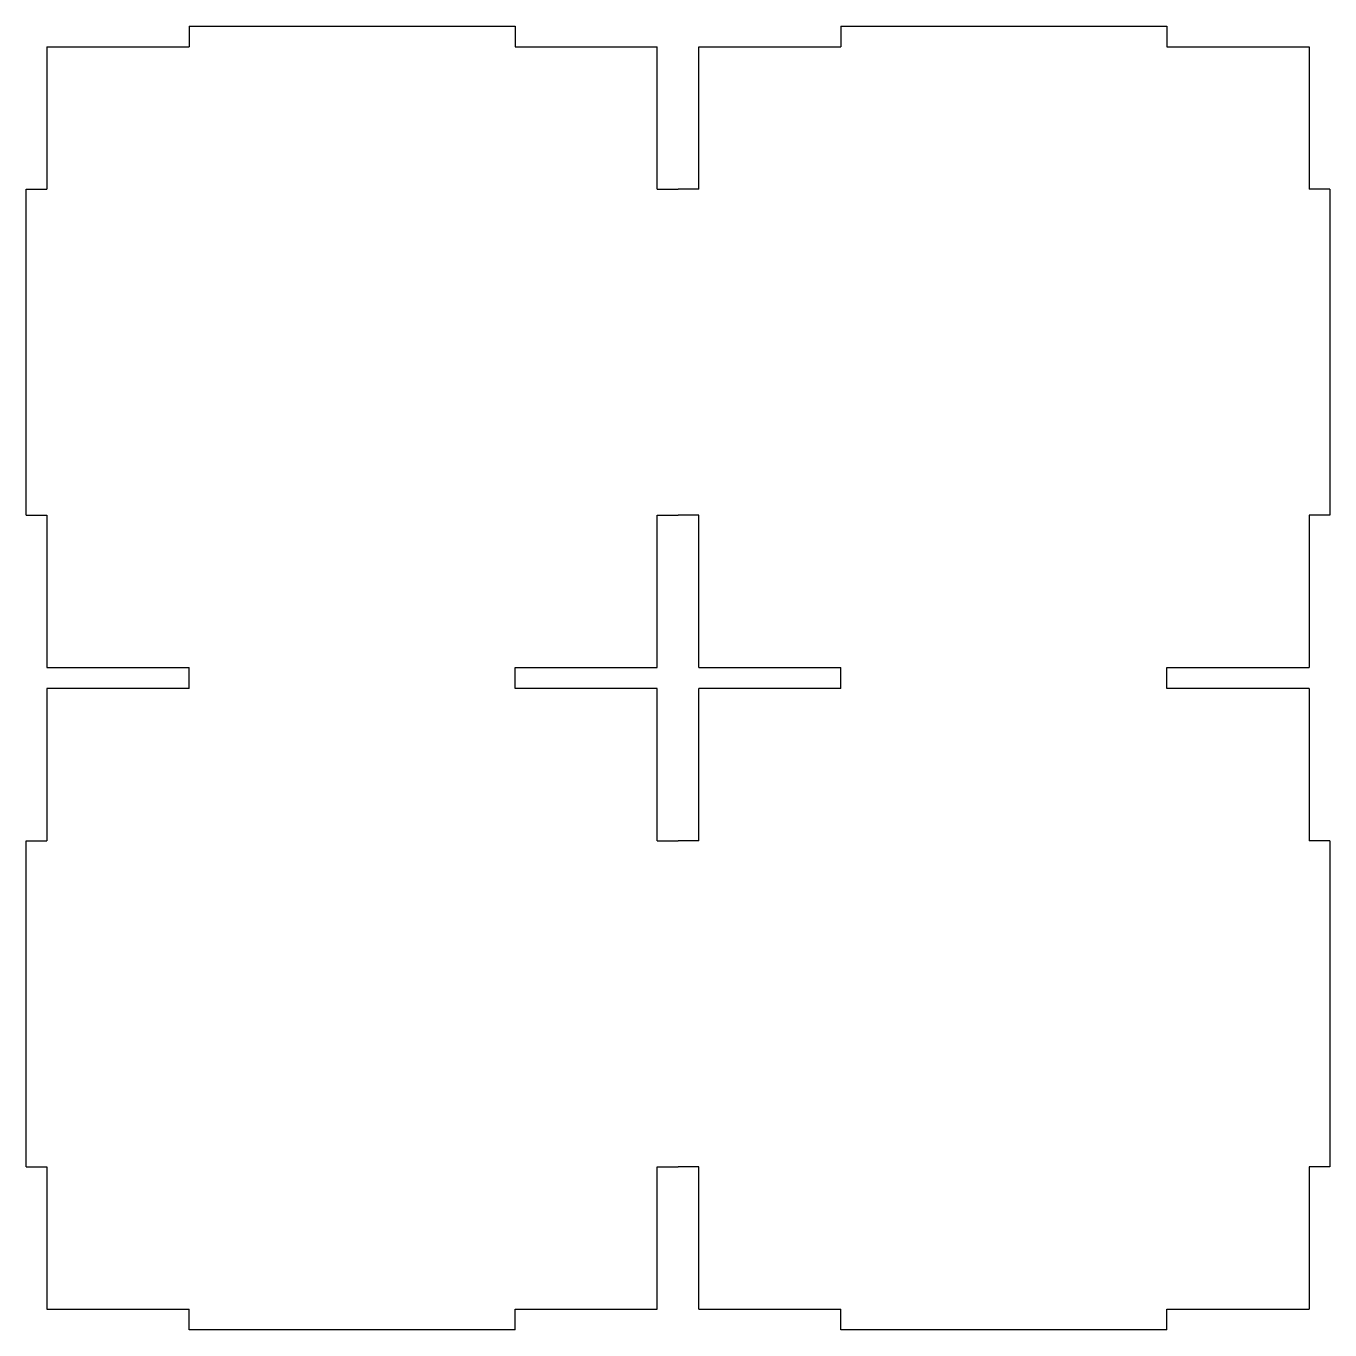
# Model space of a CAD drawing. Header units: millimetres. Extents: x -94 to 94, y -94 to 94.
import ezdxf

# ---------------------------------------------------------------- set-up
doc = ezdxf.new("R2010")
doc.units = ezdxf.units.MM
doc.layers.add('Shape2DView001', color=7, linetype='CONTINUOUS')

msp = doc.modelspace()

# ---------------------------------------------------------------- linework, layer by layer
at = {"layer": 'Shape2DView001'}
for p, q in [((-70.875, 94.5), (-23.625, 94.5)), ((-70.875, 94.5), (-70.875, 91.5)), ((-23.625, 94.5), (-23.625, 91.5)), ((23.625, 94.5), (70.875, 94.5)), ((23.625, 94.5), (23.625, 91.5)), ((70.875, 94.5), (70.875, 91.5)), ((-91.5, 91.5), (-91.5, 70.875)), ((-91.5, 91.5), (-70.875, 91.5)), ((-23.625, 91.5), (-3, 91.5)), ((-3, 70.875), (-3, 91.5)), ((3, 91.5), (23.625, 91.5)), ((3, 70.875), (3, 91.5)), ((70.875, 91.5), (91.5, 91.5)), ((91.5, 91.5), (91.5, 70.875)), ((-94.5, 70.875), (-91.5, 70.875)), ((-94.5, 23.625), (-94.5, 70.875)), ((-3, 70.875), (0, 70.875)), ((3, 70.875), (0, 70.875)), ((94.5, 70.875), (91.5, 70.875)), ((94.5, 70.875), (94.5, 23.625)), ((-94.5, 23.625), (-91.5, 23.625)), ((-91.5, 23.625), (-91.5, 1.5)), ((-3, 1.5), (-3, 23.625)), ((-3, 23.625), (0, 23.625)), ((3, 23.625), (0, 23.625)), ((3, 1.5), (3, 23.625)), ((91.5, 23.625), (91.5, 1.5)), ((94.5, 23.625), (91.5, 23.625)), ((-91.5, 1.5), (-70.875, 1.5)), ((-70.875, -1.5), (-70.875, 1.5)), ((-23.625, -1.5), (-23.625, 1.5)), ((-23.625, 1.5), (-3, 1.5)), ((3, 1.5), (23.625, 1.5)), ((23.625, -1.5), (23.625, 1.5)), ((70.875, -1.5), (70.875, 1.5)), ((70.875, 1.5), (91.5, 1.5)), ((-70.875, -1.5), (-91.5, -1.5)), ((-91.5, -1.5), (-91.5, -23.625)), ((-3, -1.5), (-23.625, -1.5)), ((-3, -23.625), (-3, -1.5)), ((23.625, -1.5), (3, -1.5)), ((3, -23.625), (3, -1.5)), ((91.5, -1.5), (70.875, -1.5)), ((91.5, -1.5), (91.5, -23.625)), ((-94.5, -23.625), (-91.5, -23.625)), ((-94.5, -70.875), (-94.5, -23.625)), ((-3, -23.625), (0, -23.625)), ((3, -23.625), (0, -23.625)), ((94.5, -23.625), (91.5, -23.625)), ((94.5, -23.625), (94.5, -70.875)), ((-94.5, -70.875), (-91.5, -70.875)), ((-91.5, -70.875), (-91.5, -91.5)), ((-3, -91.5), (-3, -70.875)), ((-3, -70.875), (0, -70.875)), ((3, -70.875), (0, -70.875)), ((3, -91.5), (3, -70.875)), ((91.5, -70.875), (91.5, -91.5)), ((94.5, -70.875), (91.5, -70.875)), ((-91.5, -91.5), (-70.875, -91.5)), ((-70.875, -94.5), (-70.875, -91.5)), ((-23.625, -94.5), (-23.625, -91.5)), ((-23.625, -91.5), (-3, -91.5)), ((3, -91.5), (23.625, -91.5)), ((23.625, -94.5), (23.625, -91.5)), ((70.875, -94.5), (70.875, -91.5)), ((70.875, -91.5), (91.5, -91.5)), ((-23.625, -94.5), (-70.875, -94.5)), ((70.875, -94.5), (23.625, -94.5))]:
    msp.add_line(p, q, dxfattribs=at)

doc.saveas('drawing.dxf')
